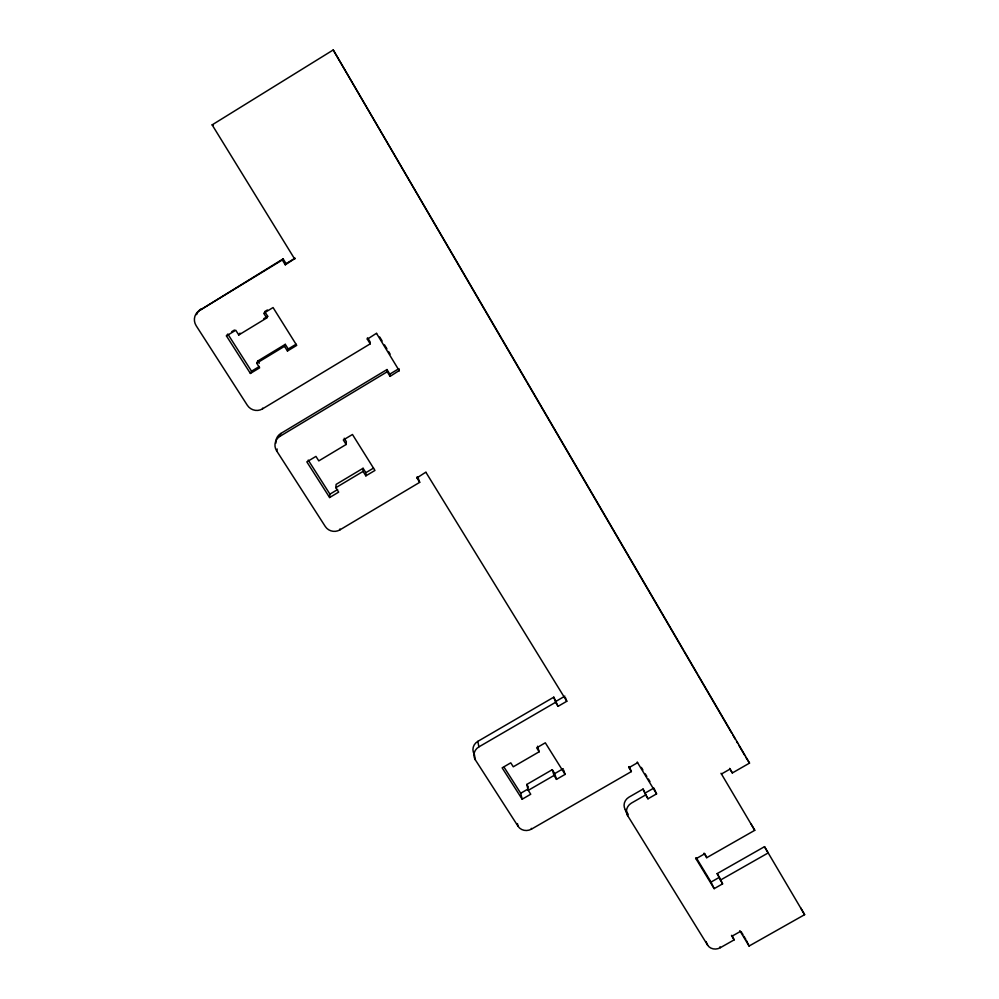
<?xml version="1.0" encoding="UTF-8"?>
<svg xmlns="http://www.w3.org/2000/svg" width="999" height="999" viewBox="0 0 999 999"><rect width="100%" height="100%" fill="white"/><g stroke="black" fill="none" stroke-linecap="round" stroke-linejoin="round"><path stroke-width="1.5" d="M346.154 444.48L343.319 439.972L352.46 434.49L374.95 470.442L365.859 475.861L363.062 471.403L363.074 468.269L336.114 484.39L335.839 487.687L338.661 492.12L329.608 497.527L306.83 461.863L315.946 456.393L318.793 460.889L346.154 444.48L346.328 441.595L344.218 438.236M399.25 370.542L390.06 376.373L389.797 374.138L387 369.555L280.806 433.491L279.97 436.313A10.864 10.539 21.5 0 0 276.648 450.874L325.274 526.485A10.627 10.277 6.9 0 0 339.897 529.87L339.947 528.946M329.608 497.527L329.932 494.143L308.229 460.102M276.648 450.874L277.185 449.013M288.212 348.988L285.289 344.343L284.503 346.303L287.45 350.999L288.212 348.988L296.091 344.218M283.129 258.866L282.305 259.977L285.289 264.81L286.089 263.661L283.129 258.866L199.425 310.552A11.339 10.889 41.3 0 0 196.204 325.774L247.327 405.269A11.026 10.677 30.2 0 0 262.425 408.916L262.737 408.104M250.399 373.439L251.536 371.216L227.822 334.041L226.436 335.914L250.399 373.439L259.64 367.832L256.681 363.174L257.754 361.039L285.289 344.343M226.436 335.914L235.752 330.244L238.761 334.977L266.708 317.982L267.695 316.296L265.472 312.774M285.289 264.81L295.192 258.316M238.761 334.977L240.01 333.129M294.717 259.078L212.138 124.875L333.229 49.95L749.512 763.111L732.329 772.964L729.62 768.368M199.425 310.552L282.305 259.977M286.089 263.661L294.83 258.329M231.78 331.643L234.403 330.045M264.735 311.588L267.382 309.99M263.736 318.706L267.695 316.296M256.681 363.174L284.503 346.303M251.536 371.216L259.378 366.458M287.45 350.999L296.728 345.379L273.064 307.555L263.724 313.236L266.708 317.982M262.425 408.916L370.204 343.856L367.345 339.173L376.611 333.204M279.97 436.313L387.237 371.753L387 369.555M389.797 374.138L398.951 368.631L399.101 369.58M335.839 487.687L363.062 471.403M329.932 494.143L337.625 489.547M365.859 475.861L365.846 472.689L373.551 468.081M339.897 529.87L419.692 482.342L416.945 477.909L425.949 472.102M475.024 758.091L474.313 754.233A9.965 9.278 -12.8 0 1 477.822 741.37L553.796 697.165L558.066 706.33L566.783 701.273L566.183 699.662M556.268 701.173L564.897 696.153M629.22 766.595L631.368 771.578L531.53 829.095A9.915 9.091 -14.8 0 1 518.081 826.31L475.349 759.864A10.052 9.366 -12.8 0 1 478.883 746.89L555.581 702.297L553.796 697.165M537.537 746.241L539.16 751.785L513.274 766.795L510.764 762.836L502.147 767.844L522.165 799.2L530.731 794.242L528.246 790.346L526.735 784.477L552.26 769.705L554.707 773.601L556.48 779.37L565.072 774.4L563.686 770.104M522.165 799.2L520.704 793.256L527.984 789.048M554.707 773.601L563.224 768.681M528.246 790.346L554.02 775.449L552.26 769.705M631.368 771.578L628.983 767.657L637.587 762.699L637.275 761.987M656.043 792.769L656.555 793.88L647.989 798.8L643.056 789.06L628.945 797.177A9.778 8.941 -21 0 0 625.287 809.627L627.684 815.671L707.592 945.116A9.59 8.504 -21.7 0 0 720.379 947.664L734.14 939.872L732.08 935.514M645.404 792.894L653.883 788.024M643.056 789.06L645.629 794.929L631.38 803.121A9.865 9.016 -21 0 0 627.684 815.671M721.041 773.288L721.453 774L730.044 769.08L732.329 772.964M720.966 880.581L722.577 883.865L714.173 888.648L695.991 858.753L704.457 853.933L704.07 853.134M704.457 853.933L706.73 857.691L754.745 830.319L751.223 824.212M722.577 883.865L717.145 873.626L764.51 846.677L804.62 914.672L749.075 946.041L739.834 930.656M714.173 888.648L711.038 882.067L719.38 877.322L718.955 876.635M720.329 880.144L768.131 852.959L764.51 846.677M734.14 939.872L731.917 936.238L740.247 931.53M212.138 124.875L213.336 125.075M504.17 767.332L520.704 793.256M257.754 361.039L259.216 363.349M526.735 784.477L528.384 787.062M746.003 757.542L749.512 763.111M363.074 468.269L365.846 472.689M539.16 751.785L536.663 747.826L545.317 742.806L565.072 774.4M554.02 775.449L556.48 779.37M625.287 809.627L628.196 814.347M417.782 476.923L419.692 482.342M555.581 702.297L558.066 706.33M426.024 472.502L566.783 701.273M367.832 338.162L370.13 341.92L370.204 343.856M387.237 371.753L390.06 376.373M645.629 794.929L647.989 798.8M379.72 337L382.118 340.959M384.528 344.905L386.925 348.863M388.524 351.498L390.134 354.133M641.346 767.407L642.906 769.979M645.267 773.85L646.828 776.423M648.401 779.008L649.962 781.58M696.415 857.991L711.038 882.067M741.308 931.855L741.857 932.754M742.407 933.653L742.944 934.552M744.043 936.35L744.592 937.249M745.129 938.148L745.679 939.048M376.635 333.554L399.3 370.816M637.587 762.699L656.555 793.88M717.145 873.626L718.818 876.398M721.453 774L754.745 830.319M484.615 309.79L333.229 49.95M485.389 311.126L501.51 338.736M502.285 340.047L526.498 381.543M527.26 382.829L683.428 650.361M684.165 651.623L697.389 674.275M698.126 675.536L731.817 733.241M733.004 735.276L735.376 739.335M736.563 741.37L737.749 743.393M738.923 745.429L744.817 755.519M800.723 907.929L804.62 914.672M719.38 877.322L719.767 878.133M719.967 878.546L720.766 880.169M704.794 853.708L706.73 857.691M746.315 940.346L746.74 941.22M746.952 941.657L749.075 946.041M695.616 857.954L695.991 858.753M731.505 935.376L731.917 936.238M654.208 788.748L654.869 790.209M655.044 790.571L655.881 792.407M719.979 946.777L720.379 947.664M706.068 941.595L707.592 945.116M628.671 766.945L628.983 767.657M565.484 697.739L565.946 699.025M531.343 828.321L531.53 829.095M517.457 823.601L518.081 826.31M477.822 741.37L478.883 746.89M475.162 758.803L475.349 759.864M416.82 477.11L416.945 477.909M367.32 338.112L367.345 339.173M275.874 443.181A10.752 10.44 21.8 0 1 280.806 433.491M196.616 314.598A11.226 10.777 41.6 0 1 201.099 308.928"/></g></svg>
